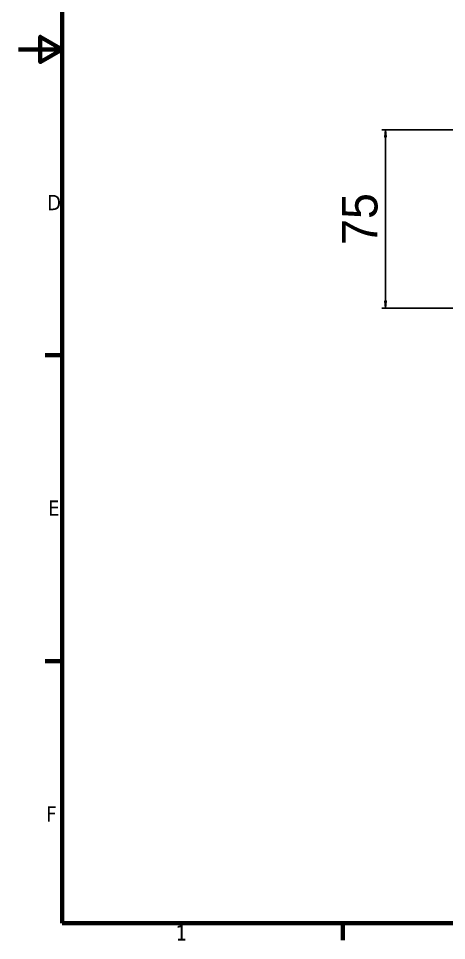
# Model space of a CAD drawing. Header units: millimetres. Extents: x 3118 to 4801, y 919 to 1849.
# Drawn here: x 3117.8 to 3298.2, y 1086.7 to 1475.2 of the extents above; entities that cross this region are included whole.
import ezdxf

# ---------------------------------------------------------------- set-up
doc = ezdxf.new("R2010")
doc.units = ezdxf.units.MM
doc.header["$LTSCALE"] = 1.8
doc.layers.add('경계(ISO)', color=7, linetype='Continuous', lineweight=70)
doc.layers.add('치수(ISO)', color=7, linetype='Continuous', lineweight=25)
doc.styles.add('레이블 문자 (JIS)', font='')
doc.styles.add('주 텍스트 (ISO)', font='')
doc.styles.get('레이블 문자 (JIS)').set_extended_font_data('Gulim')
doc.styles.get('주 텍스트 (ISO)').set_extended_font_data('Tahoma')
doc.dimstyles.new('복사 대상기본값 (JIS)', dxfattribs={"dimscale": 1.5, "dimtxt": 3, "dimasz": 2, "dimexe": 1, "dimexo": 0.5, "dimgap": 0.8, "dimtad": 1, "dimdsep": 46, "dimtxsty": '레이블 문자 (JIS)', "dimblk": 'Filled-1', "dimcen": 0.09, "dimdle": 10, "dimclrd": 256, "dimclre": 256, "dimclrt": 256, "dimazin": 2, "dimtfac": 0.666667, "dimtmove": 0, "dimatfit": 3, "dimldrblk": 'OPEN', "dimfxl": 1, "dimtolj": 1, "dimtzin": 0, "dimlwd": -1, "dimlwe": -1, "dimarcsym": 0})

# ---------------------------------------------------------------- blocks, each defined once
blk = doc.blocks.new('Filled-1')
at = {"color": 0}
for p, q in [((0, 0), (-1, 0.1)), ((-1, 0.1), (-1, -0.1)), ((-1, 0), (0, 0)), ((-1, -0.1), (0, 0))]:
    blk.add_line(p, q, dxfattribs=at)
at = {"color": 0, "flags": 128}
blk.add_lwpolyline([(-1, -0.1), (0, 0), (-1, 0.1), (-1, -0.1)], dxfattribs=at)
at = {"color": 0}
blk.add_solid([(-1, -0.1), (0, 0), (-1, 0.1), (-1, -0.1)], dxfattribs=at)
blk = doc.blocks.new('*D651')
at = {"layer": 'Defpoints', "color": 0}
for p in [(3272.45, 1428.2), (3316.46, 1428.2), (3304.46, 1353.2)]:
    blk.add_point(p, dxfattribs=at)
at = {"layer": '치수(ISO)'}
for p, q in [((3315.71, 1428.2), (3270.95, 1428.2)), ((3272.45, 1356.2), (3272.45, 1425.2)), ((3303.71, 1353.2), (3270.95, 1353.2))]:
    blk.add_line(p, q, dxfattribs=at)
at = {"layer": '치수(ISO)', "linetype": 'ByBlock', "xscale": 3, "yscale": 3, "zscale": 3}
for p, rotation in [((3272.45, 1428.2), 90), ((3272.45, 1353.2), 270)]:
    blk.add_blockref('Filled-1', p, dxfattribs=dict(at, rotation=rotation))
at = {"layer": '치수(ISO)', "insert": (3254.07, 1390.7), "char_height": 15, "attachment_point": 2, "rotation": 90, "style": '레이블 문자 (JIS)'}
blk.add_mtext('\\A1;75', dxfattribs=at)
blk = doc.blocks.new('_Open')
at = {"color": 0, "linetype": 'ByBlock', "lineweight": -2}
for p, q in [((-1, 0.17), (0, 0)), ((-1, -0.17), (0, 0)), ((0, 0), (-1, 0))]:
    blk.add_line(p, q, dxfattribs=at)
blk = doc.blocks.new('경계 Default Border')
at = {"layer": '경계(ISO)'}
for p, q in [((10, 140), (6.1, 140)), ((10, 70), (6.1, 70)), ((74.25, 10), (74.25, 6.1))]:
    blk.add_line(p, q, dxfattribs=at)
at = {"layer": '경계(ISO)', "flags": 128}
for points in [[(10, 10), (10, 410), (584, 410), (584, 10), (10, 10)], [(0, 210), (10, 210), (5, 212.89), (5, 207.11), (10, 210)]]:
    blk.add_lwpolyline(points, dxfattribs=at)
at = {"layer": '경계(ISO)', "char_height": 3.5, "attachment_point": 7, "style": '주 텍스트 (ISO)'}
for s, insert in [('D', (6.56, 173.19)), ('E', (6.78, 103.25)), ('F', (6.36, 33.25)), ('1', (35.98, 6.02))]:
    blk.add_mtext(s, dxfattribs=dict(at, insert=insert))

msp = doc.modelspace()

# ---------------------------------------------------------------- block references
at = {"xscale": 1.840360500000001, "yscale": 1.840360500000001, "zscale": 1.840360500000001}
msp.add_blockref('경계 Default Border', (3117.848, 1075.669), dxfattribs=at)

# ---------------------------------------------------------------- dimensions: what is measured, and where the dimension line sits
at = {"layer": '치수(ISO)'}
dim = msp.add_linear_dim(base=(3272.451, 1428.197), p1=(3304.46, 1353.197), p2=(3316.46, 1428.197), angle=90, dimstyle='복사 대상기본값 (JIS)', override={"dimtxt": 10, "dimgap": 2, "dimtxsty": '레이블 문자 (JIS)', "dimtofl": 0, "dimatfit": 1, "dimldrblk": 'Open'}, dxfattribs=at)
dim.commit()
dim.dimension.update_dxf_attribs({"geometry": '*D651', "text_midpoint": (3272.451, 1390.697), "dimtype": 160})

doc.saveas('drawing.dxf')
